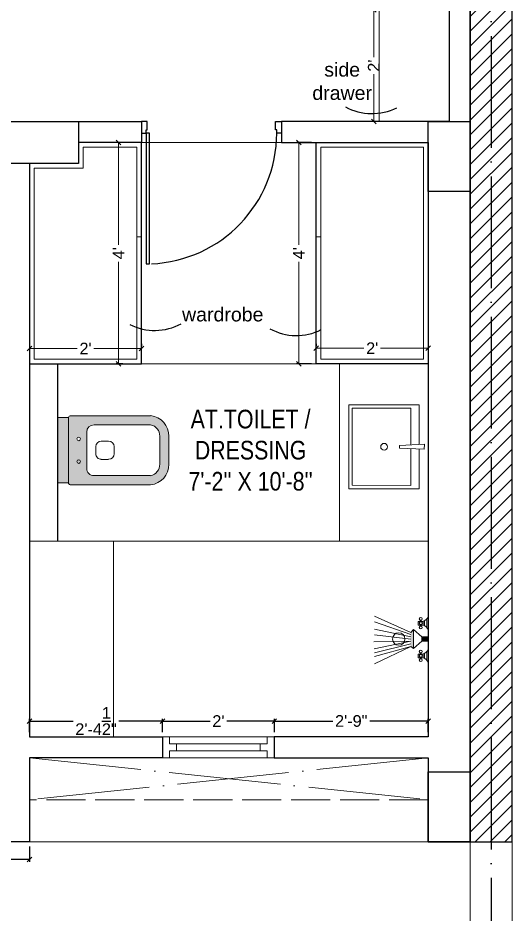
# Model space of a CAD drawing. Header units: millimetres. Extents: x 56222 to 154870, y -177588 to -121287.
# Drawn here: x 148411.2 to 148517.2, y -177402.6 to -177210.3 of the extents above; entities that cross this region are included whole.
import ezdxf

# ---------------------------------------------------------------- set-up
doc = ezdxf.new("R2010")
doc.units = ezdxf.units.MM
doc.header["$MEASUREMENT"] = 0
doc.header["$PDMODE"] = 35
doc.linetypes.add('ACAD_ISO02W100', pattern=[15, 12, -3])
doc.linetypes.add('ACAD_ISO04W100', pattern=[30, 24, -3, 0, -3])
doc.layers.get('Defpoints').update_dxf_attribs({"color": 220})
doc.layers.add('AR DOOR', color=40, linetype='Continuous')
doc.layers.add('AR ELE-5', color=134, linetype='Continuous')
for name, color, linetype, lineweight in [('COLUMN', 1, 'Continuous', 30), ('dim05', 1, 'Continuous', 13), ('FIRST FLOOR ( TEXT )', 7, 'Continuous', 9), ('FURNITURE', 32, 'Continuous', 9), ('GROUND FLOOR', 7, 'Continuous', 9), ('GROUND FLOOR  ( HATCH )', 251, 'Continuous', 9), ('GROUND FLOOR  ( PLINE )', 251, 'Continuous', 30), ('Labelling', 1, 'Continuous', 25), ('SECOND FLOOR ( DW_RAIL )', 7, 'Continuous', 9), ('UTILITY', 48, 'Continuous', 9), ('wall', 7, 'Continuous', 30), ('X_PLOT', 1, 'Continuous', 9)]:
    doc.layers.add(name, color=color, linetype=linetype, lineweight=lineweight)
doc.styles.add('Arial', font='arial.ttf')
doc.styles.add('KATHA', font='swissc.ttf')
doc.styles.get("Standard").update_dxf_attribs({"font": 'arial.ttf', "height": 6})
doc.styles.add('style4', font='ARIALN.TTF')
doc.dimstyles.new('ISO-25', dxfattribs={"dimtxt": 2.5, "dimasz": 1, "dimexe": 0.5, "dimexo": 1, "dimtad": 0, "dimdec": 1, "dimlunit": 4, "dimtxsty": 'Standard', "dimblk": 'OBLIQUE', "dimcen": 2.5, "dimclrd": 1, "dimclre": 1, "dimclrt": 5, "dimadec": 0, "dimazin": 0, "dimtfac": 1, "dimtdec": 1, "dimtmove": 0, "dimatfit": 3, "dimfxl": 1, "dimlwd": -1, "dimarcsym": 0})

# ---------------------------------------------------------------- blocks, each defined once
blk = doc.blocks.new('_Oblique')
at = {"layer": 'wall', "color": 0, "lineweight": -2}
blk.add_line((-0.5, -0.5), (0.5, 0.5), dxfattribs=at)
blk = doc.blocks.new('*D487')
at = {"layer": 'Defpoints', "color": 0, "transparency": 16777216}
for p in [(148488.69, -177208.54), (148487.51, -177232.54), (148488.69, -177232.54)]:
    blk.add_point(p, dxfattribs=at)
at = {"layer": 'dim05', "color": 1, "linetype": 'Continuous', "lineweight": -2, "transparency": 16777216}
for p, q in [((148487.69, -177208.54), (148487.01, -177208.54)), ((148487.69, -177232.54), (148487.01, -177232.54))]:
    blk.add_line(p, q, dxfattribs=at)
at = {"layer": 'dim05', "color": 1, "linetype": 'Continuous', "transparency": 16777216}
for p, q in [((148487.51, -177208.54), (148487.51, -177218.74)), ((148487.51, -177232.54), (148487.51, -177222.34))]:
    blk.add_line(p, q, dxfattribs=at)
at = {"layer": 'dim05', "color": 1, "transparency": 16777216}
for p, rotation in [((148487.51, -177208.54), 90), ((148487.51, -177232.54), 270)]:
    blk.add_blockref('_Oblique', p, dxfattribs=dict(at, rotation=rotation))
at = {"layer": 'dim05', "color": 5, "lineweight": 25, "transparency": 16777216, "insert": (148487.51, -177220.54), "char_height": 2.5, "attachment_point": 5, "rotation": 90, "style": 'Arial'}
blk.add_mtext("2'", dxfattribs=at)
blk = doc.blocks.new('A$C3EC62B37')
at = {"layer": 'FURNITURE', "lineweight": 30, "ltscale": 0.25, "true_color": 0xffffff}
h = blk.add_hatch(color=7, dxfattribs=at)
h.dxf.hatch_style = 1
h.paths.add_polyline_path([(-12.22, 0), (-12.22, 2.35), (-26.26, 2.35), (-26.26, 0)])
h.paths.add_polyline_path([(-26.26, 2.35), (-12.22, 2.35, 0.414214), (-11.83, 2.74), (-11.83, 19.96, 0.388639), (-16.24, 23.87), (-22.38, 23.87, 0.379499), (-26.65, 19.96), (-26.65, 2.74, 0.414214)])
h.paths.add_polyline_path([(-15.35, 6.26), (-23.13, 6.26, -0.414214), (-24.7, 7.83), (-24.7, 19.96, -0.349567), (-22.37, 21.91), (-16.24, 21.91, -0.364948), (-13.78, 19.96), (-13.78, 7.83, -0.414214)], flags=16)
h.paths.add_polyline_path([(-18.46, 8.22), (-20.02, 8.22, -0.414214), (-21.2, 9.39), (-21.2, 10.96, -0.414214), (-20.02, 12.13), (-18.46, 12.13, -0.414214), (-17.28, 10.96), (-17.28, 9.39, -0.414214)], flags=0)
h.paths.add_polyline_path([(-22.06, 4.53, -1), (-21.27, 4.53, -1)], flags=16)
at = {"layer": 'FURNITURE', "color": 0, "linetype": 'ByBlock', "lineweight": -2}
for p, q in [((-22.24, 23.87), (-16.24, 23.87)), ((-22.24, 21.91), (-16.24, 21.91)), ((-26.65, 2.74), (-26.65, 19.96)), ((-24.7, 7.83), (-24.7, 19.96)), ((-13.78, 7.83), (-13.78, 19.96)), ((-11.83, 2.74), (-11.83, 19.96)), ((-20.02, 12.13), (-18.46, 12.13)), ((-21.2, 9.39), (-21.2, 10.96)), ((-17.28, 9.39), (-17.28, 10.96)), ((-20.02, 8.22), (-18.46, 8.22)), ((-23.13, 6.26), (-15.35, 6.26)), ((-26.26, 2.35), (-12.22, 2.35)), ((-26.26, 2.35), (-26.26, 0)), ((-12.22, 2.35), (-12.22, 0)), ((-26.26, 0), (-12.22, 0)), ((-26.26, 0), (-12.22, 0))]:
    blk.add_line(p, q, dxfattribs=at)
for centre in [(-21.66, 4.53), (-16.81, 4.53)]:
    blk.add_circle(centre, 0.391, dxfattribs=at)
for centre, radius, start, end in [((-22.31, 19.5), 4.37, 89.0873, 174.0395), ((-16.17, 19.5), 4.37, 5.9605, 90.9127), ((-22.31, 19.48), 2.44, 88.437, 168.6348), ((-16.17, 19.48), 2.44, 11.3652, 91.563), ((-20.02, 10.96), 1.17, 90, 180), ((-18.46, 10.96), 1.17, 0, 90), ((-23.13, 7.83), 1.57, 180, 270), ((-20.02, 9.39), 1.17, 180, 270), ((-18.46, 9.39), 1.17, 270, 0), ((-15.35, 7.83), 1.57, 270, 0), ((-26.26, 2.74), 0.391, 180, 270), ((-12.22, 2.74), 0.391, 270, 0)]:
    blk.add_arc(centre, radius, start, end, dxfattribs=at)
blk = doc.blocks.new('*U262')
for points in [[(-40, 0), (0, 0), (0, 30), (10, 30), (10, 100), (-40, 100)], [(1160, 0), (1120, 0), (1120, 30), (1110, 30), (1110, 100), (1160, 100)], [(0, 0), (0, -1120), (30, -1120), (30, 0)]]:
    blk.add_lwpolyline(points, close=True)
at = {"layer": 'AR ELE-5', "linetype": 'ByBlock', "ltscale": 15}
blk.add_arc((-1.6, 0.7), 1121.6, 272.37301, 359.96526, dxfattribs=at)
blk = doc.blocks.new('*D488')
at = {"layer": 'Defpoints', "color": 0, "transparency": 16777216}
for p in [(148475.19, -177237.04), (148471.42, -177284.54), (148475.19, -177284.54)]:
    blk.add_point(p, dxfattribs=at)
at = {"layer": 'dim05', "color": 1, "linetype": 'Continuous', "lineweight": -2, "transparency": 16777216}
for p, q in [((148474.19, -177237.04), (148470.92, -177237.04)), ((148474.19, -177284.54), (148470.92, -177284.54))]:
    blk.add_line(p, q, dxfattribs=at)
at = {"layer": 'dim05', "color": 1, "linetype": 'Continuous', "transparency": 16777216}
for p, q in [((148471.42, -177237.04), (148471.42, -177258.97)), ((148471.42, -177284.54), (148471.42, -177262.62))]:
    blk.add_line(p, q, dxfattribs=at)
at = {"layer": 'dim05', "color": 1, "transparency": 16777216}
for p, rotation in [((148471.42, -177237.04), 90), ((148471.42, -177284.54), 270)]:
    blk.add_blockref('_Oblique', p, dxfattribs=dict(at, rotation=rotation))
at = {"layer": 'dim05', "color": 5, "lineweight": 25, "transparency": 16777216, "insert": (148471.42, -177260.79), "char_height": 2.5, "attachment_point": 5, "rotation": 90, "style": 'Arial'}
blk.add_mtext("4'", dxfattribs=at)
blk = doc.blocks.new('*D489')
at = {"layer": 'Defpoints', "color": 0, "transparency": 16777216}
for p in [(148434.69, -177237.04), (148432.79, -177284.54), (148434.69, -177284.54)]:
    blk.add_point(p, dxfattribs=at)
at = {"layer": 'dim05', "color": 1, "linetype": 'Continuous', "lineweight": -2, "transparency": 16777216}
for p, q in [((148433.69, -177237.04), (148432.29, -177237.04)), ((148433.69, -177284.54), (148432.29, -177284.54))]:
    blk.add_line(p, q, dxfattribs=at)
at = {"layer": 'dim05', "color": 1, "linetype": 'Continuous', "transparency": 16777216}
for p, q in [((148432.79, -177237.04), (148432.79, -177258.97)), ((148432.79, -177284.54), (148432.79, -177262.62))]:
    blk.add_line(p, q, dxfattribs=at)
at = {"layer": 'dim05', "color": 1, "transparency": 16777216}
for p, rotation in [((148432.79, -177237.04), 90), ((148432.79, -177284.54), 270)]:
    blk.add_blockref('_Oblique', p, dxfattribs=dict(at, rotation=rotation))
at = {"layer": 'dim05', "color": 5, "lineweight": 25, "transparency": 16777216, "insert": (148432.79, -177260.79), "char_height": 2.5, "attachment_point": 5, "rotation": 90, "style": 'Arial'}
blk.add_mtext("4'", dxfattribs=at)
blk = doc.blocks.new('*D490')
at = {"layer": 'Defpoints', "color": 0, "transparency": 16777216}
for p in [(148413.69, -177281.23), (148437.69, -177281.23), (148437.69, -177281.23)]:
    blk.add_point(p, dxfattribs=at)
at = {"layer": 'dim05', "color": 1, "linetype": 'Continuous', "lineweight": -2, "transparency": 16777216}
for p, q in [((148413.69, -177280.23), (148413.69, -177280.73)), ((148437.69, -177280.23), (148437.69, -177280.73))]:
    blk.add_line(p, q, dxfattribs=at)
at = {"layer": 'dim05', "color": 1, "linetype": 'Continuous', "transparency": 16777216}
for p, q in [((148413.69, -177281.23), (148423.89, -177281.23)), ((148437.69, -177281.23), (148427.48, -177281.23))]:
    blk.add_line(p, q, dxfattribs=at)
at = {"layer": 'dim05', "color": 1, "transparency": 16777216, "rotation": 180}
blk.add_blockref('_Oblique', (148413.69, -177281.23), dxfattribs=at)
at = {"layer": 'dim05', "color": 1, "transparency": 16777216}
blk.add_blockref('_Oblique', (148437.69, -177281.23), dxfattribs=at)
at = {"layer": 'dim05', "color": 5, "lineweight": 25, "transparency": 16777216, "insert": (148425.69, -177281.23), "char_height": 2.5, "attachment_point": 5, "style": 'Arial'}
blk.add_mtext("2'", dxfattribs=at)
blk = doc.blocks.new('*D491')
at = {"layer": 'Defpoints', "color": 0, "transparency": 16777216}
for p in [(148475.19, -177281.23), (148499.19, -177281.16), (148499.19, -177281.23)]:
    blk.add_point(p, dxfattribs=at)
at = {"layer": 'dim05', "color": 1, "linetype": 'Continuous', "lineweight": -2, "transparency": 16777216}
for p, q in [((148475.19, -177280.23), (148475.19, -177280.66)), ((148499.19, -177280.23), (148499.19, -177280.66))]:
    blk.add_line(p, q, dxfattribs=at)
at = {"layer": 'dim05', "color": 1, "linetype": 'Continuous', "transparency": 16777216}
for p, q in [((148475.19, -177281.16), (148485.39, -177281.16)), ((148499.19, -177281.16), (148488.98, -177281.16))]:
    blk.add_line(p, q, dxfattribs=at)
at = {"layer": 'dim05', "color": 1, "transparency": 16777216, "rotation": 180}
blk.add_blockref('_Oblique', (148475.19, -177281.16), dxfattribs=at)
at = {"layer": 'dim05', "color": 1, "transparency": 16777216}
blk.add_blockref('_Oblique', (148499.19, -177281.16), dxfattribs=at)
at = {"layer": 'dim05', "color": 5, "lineweight": 25, "transparency": 16777216, "insert": (148487.19, -177281.16), "char_height": 2.5, "attachment_point": 5, "style": 'Arial'}
blk.add_mtext("2'", dxfattribs=at)
blk = doc.blocks.new('A$C07311617')
at = {"layer": 'UTILITY'}
h = blk.add_hatch(color=7, dxfattribs=at)
h.paths.add_polyline_path([(-3.13, 2.02), (-3.13, 0), (-3.74, 0), (-3.74, 0.46), (-3.74, 1.42)])
h.paths.add_polyline_path([(-3.13, 0), (-3.13, -0.46), (-3.13, -2.02), (-3.74, -1.59), (-3.74, -0.46), (-3.74, 0)])
h = blk.add_hatch(color=7, dxfattribs=at)
h.paths.add_polyline_path([(0, 0.46), (0, 0), (-1.35, 0), (-1.35, 0.46)])
h.paths.add_polyline_path([(0, 0), (0, -0.46), (-1.35, -0.46), (-1.35, 0)])
at = {"layer": 'UTILITY', "color": 7}
for p, q in [((-3.74, 1.42), (-11.52, 4.9)), ((-1.74, 3.79), (-1.74, 4.05)), ((-1.47, 3.79), (-1.47, 4.05)), ((-0.8, 3.9), (-0.8, 2.88)), ((-0.27, 2.44), (-0.27, 4.33)), ((-3.74, 0.94), (-11.52, 3.66)), ((-3.74, 0.46), (-11.52, 2.15)), ((-3.13, 2.02), (-3.74, 1.42)), ((-3.13, -0.46), (-3.13, 2.02)), ((-1.35, 0.46), (-3.13, 2.02)), ((-1.74, 2.99), (-1.74, 2.72)), ((-1.47, 2.99), (-1.47, 2.72)), ((-3.74, 0), (-11.52, 0.93)), ((-3.13, 0.46), (-3.13, 1.42)), ((-1.35, -0.46), (-1.35, 0.46)), ((-1.35, 0.46), (0, 0.46)), ((0, -0.46), (0, 0.46)), ((-3.74, -0.46), (-11.62, -0.61)), ((-3.74, -0.46), (-11.57, -2.09)), ((-3.74, -1.03), (-11.52, -2.96)), ((-3.74, -1.59), (-11.52, -5.3)), ((-3.74, -1.59), (-11.52, -3.73)), ((-3.74, -1.59), (-3.13, -2.02)), ((-3.13, -0.46), (-3.13, -2.02)), ((-1.35, -0.46), (-3.13, -2.02)), ((-1.35, -0.46), (0, -0.46)), ((-1.74, -3.22), (-1.74, -2.95)), ((-1.47, -3.22), (-1.47, -2.95)), ((-0.8, -4.13), (-0.8, -3.11)), ((-0.27, -2.68), (-0.27, -4.56)), ((-1.74, -4.02), (-1.74, -4.29)), ((-1.47, -4.02), (-1.47, -4.29))]:
    blk.add_line(p, q, dxfattribs=at)
for points in [[(-1.35, 0.46), (-3.13, 2.02)], [(-3.13, -2.02), (-1.35, -0.46)]]:
    blk.add_lwpolyline(points, dxfattribs=at)
for points in [[(-1.07, 2.99), (-2.14, 2.99), (-2.14, 3.79), (-1.07, 3.79)], [(-1.07, -3.22), (-2.14, -3.22), (-2.14, -4.02), (-1.07, -4.02)]]:
    blk.add_lwpolyline(points, close=True, dxfattribs=at)
for centre, radius in [((-1.6, 4.32), 0.298), ((-1.6, 3.39), 0.298), ((-1.6, 2.45), 0.298), ((-6.31, 0), 1.33), ((-1.6, -2.69), 0.298), ((-1.6, -3.62), 0.298), ((-1.6, -4.55), 0.298)]:
    blk.add_circle(centre, radius, dxfattribs=at)
for centre, start, end in [((-1.47, 5.26), 285.2551, 344.7449), ((-1.47, 1.52), 15.2551, 74.7449), ((-1.47, -1.75), 285.2551, 344.7449), ((-1.47, -5.49), 15.2551, 74.7449)]:
    blk.add_arc(centre, 1.52, start, end, dxfattribs=at)
blk = doc.blocks.new('*D522')
at = {"layer": 'Defpoints', "color": 0, "transparency": 16777216}
for p in [(148442.18, -177361.14), (148413.69, -177364.54), (148442.18, -177364.54)]:
    blk.add_point(p, dxfattribs=at)
at = {"layer": 'dim05', "color": 5, "linetype": 'Continuous', "lineweight": -2, "transparency": 16777216}
for p, q in [((148413.69, -177363.54), (148413.69, -177360.64)), ((148442.18, -177363.54), (148442.18, -177360.64))]:
    blk.add_line(p, q, dxfattribs=at)
at = {"layer": 'dim05', "color": 5, "linetype": 'Continuous', "lineweight": 30, "transparency": 16777216}
for p, q in [((148413.69, -177361.14), (148423.05, -177361.14)), ((148442.18, -177361.14), (148432.82, -177361.14))]:
    blk.add_line(p, q, dxfattribs=at)
at = {"layer": 'dim05', "color": 5, "lineweight": 30, "transparency": 16777216, "rotation": 180}
blk.add_blockref('_Oblique', (148413.69, -177361.14), dxfattribs=at)
at = {"layer": 'dim05', "color": 5, "lineweight": 30, "transparency": 16777216}
blk.add_blockref('_Oblique', (148442.18, -177361.14), dxfattribs=at)
at = {"layer": 'dim05', "color": 5, "lineweight": 30, "transparency": 16777216, "insert": (148427.94, -177361.14), "char_height": 2.5, "attachment_point": 5, "style": 'Arial'}
blk.add_mtext('2\'-4{\\H1x;\\S1/2;}"', dxfattribs=at)
blk = doc.blocks.new('*D523')
at = {"layer": 'Defpoints', "color": 0, "transparency": 16777216}
for p in [(148466.19, -177361.14), (148442.18, -177364.54), (148466.19, -177364.54)]:
    blk.add_point(p, dxfattribs=at)
at = {"layer": 'dim05', "color": 5, "linetype": 'Continuous', "lineweight": -2, "transparency": 16777216}
for p, q in [((148442.18, -177363.54), (148442.18, -177360.64)), ((148466.19, -177363.54), (148466.19, -177360.64))]:
    blk.add_line(p, q, dxfattribs=at)
at = {"layer": 'dim05', "color": 5, "linetype": 'Continuous', "lineweight": 30, "transparency": 16777216}
for p, q in [((148442.18, -177361.14), (148452.39, -177361.14)), ((148466.19, -177361.14), (148455.98, -177361.14))]:
    blk.add_line(p, q, dxfattribs=at)
at = {"layer": 'dim05', "color": 5, "lineweight": 30, "transparency": 16777216, "rotation": 180}
blk.add_blockref('_Oblique', (148442.18, -177361.14), dxfattribs=at)
at = {"layer": 'dim05', "color": 5, "lineweight": 30, "transparency": 16777216}
blk.add_blockref('_Oblique', (148466.19, -177361.14), dxfattribs=at)
at = {"layer": 'dim05', "color": 5, "lineweight": 30, "transparency": 16777216, "insert": (148454.19, -177361.14), "char_height": 2.5, "attachment_point": 5, "style": 'Arial'}
blk.add_mtext("2'", dxfattribs=at)
blk = doc.blocks.new('*D524')
at = {"layer": 'Defpoints', "color": 0, "transparency": 16777216}
for p in [(148499.19, -177361.14), (148466.19, -177364.54), (148499.19, -177364.54)]:
    blk.add_point(p, dxfattribs=at)
at = {"layer": 'dim05', "color": 5, "linetype": 'Continuous', "lineweight": -2, "transparency": 16777216}
for p, q in [((148466.19, -177363.54), (148466.19, -177360.64)), ((148499.19, -177363.54), (148499.19, -177360.64))]:
    blk.add_line(p, q, dxfattribs=at)
at = {"layer": 'dim05', "color": 5, "linetype": 'Continuous', "lineweight": 30, "transparency": 16777216}
for p, q in [((148466.19, -177361.14), (148478.72, -177361.14)), ((148499.19, -177361.14), (148486.66, -177361.14))]:
    blk.add_line(p, q, dxfattribs=at)
at = {"layer": 'dim05', "color": 5, "lineweight": 30, "transparency": 16777216, "rotation": 180}
blk.add_blockref('_Oblique', (148466.19, -177361.14), dxfattribs=at)
at = {"layer": 'dim05', "color": 5, "lineweight": 30, "transparency": 16777216}
blk.add_blockref('_Oblique', (148499.19, -177361.14), dxfattribs=at)
at = {"layer": 'dim05', "color": 5, "lineweight": 30, "transparency": 16777216, "insert": (148482.69, -177361.14), "char_height": 2.5, "attachment_point": 5, "style": 'Arial'}
blk.add_mtext('2\'-9"', dxfattribs=at)
blk = doc.blocks.new('*D555')
at = {"layer": 'Defpoints', "color": 0, "transparency": 16777216}
for p in [(148308.69, -177387.04), (148413.69, -177387.04), (148413.69, -177390.86)]:
    blk.add_point(p, dxfattribs=at)
at = {"layer": 'dim05', "color": 5, "linetype": 'Continuous', "lineweight": -2, "transparency": 16777216}
for p, q in [((148308.69, -177388.04), (148308.69, -177391.36)), ((148413.69, -177388.04), (148413.69, -177391.36))]:
    blk.add_line(p, q, dxfattribs=at)
at = {"layer": 'dim05', "color": 5, "linetype": 'Continuous', "lineweight": 30, "transparency": 16777216}
for p, q in [((148308.69, -177390.86), (148357.24, -177390.86)), ((148413.69, -177390.86), (148365.14, -177390.86))]:
    blk.add_line(p, q, dxfattribs=at)
at = {"layer": 'dim05', "color": 5, "lineweight": 30, "transparency": 16777216, "rotation": 180}
blk.add_blockref('_Oblique', (148308.69, -177390.86), dxfattribs=at)
at = {"layer": 'dim05', "color": 5, "lineweight": 30, "transparency": 16777216}
blk.add_blockref('_Oblique', (148413.69, -177390.86), dxfattribs=at)
at = {"layer": 'dim05', "color": 5, "lineweight": 30, "transparency": 16777216, "insert": (148361.19, -177390.86), "char_height": 2.5, "attachment_point": 5, "style": 'Arial'}
blk.add_mtext('8\'-9"', dxfattribs=at)

msp = doc.modelspace()

# ---------------------------------------------------------------- hatches: boundary and pattern name
at = {"layer": 'GROUND FLOOR  ( HATCH )'}
h = msp.add_hatch(dxfattribs=at)
h.set_pattern_fill('ANSI31', color=6, scale=18, style=0)
h.set_pattern_definition([(45, (31976.5016, -14767.8683), (-1.590990258, 1.590990258), [])])
h.paths.add_polyline_path([(148517.1875, -177043.5426), (148508.1876, -177043.5426), (148508.1876, -177387.0427), (148517.1875, -177387.0427)])

# ---------------------------------------------------------------- linework, layer by layer
at = {"layer": 'COLUMN'}
for points in [[(148424.1875, -177232.5426), (148424.1875, -177241.5426), (148409.1875, -177241.5426), (148409.1875, -177232.5426)], [(148499.1875, -177232.5426), (148508.1875, -177232.5426), (148508.1875, -177247.5426), (148499.1875, -177247.5426)], [(148499.1875, -177372.0426), (148508.1875, -177372.0426), (148508.1875, -177387.0426), (148499.1875, -177387.0426)]]:
    msp.add_lwpolyline(points, close=True, dxfattribs=at)
at = {"layer": 'FURNITURE'}
for p, q in [((148436.6875, -177257.2926), (148437.6875, -177257.2926)), ((148476.1875, -177257.2926), (148475.1875, -177257.2926)), ((148480.1875, -177322.5426), (148480.1875, -177284.5426))]:
    msp.add_line(p, q, dxfattribs=at)
for points in [[(148503.6875, -177208.5344), (148488.6875, -177208.5344), (148488.6875, -177232.5426), (148503.6875, -177232.5426)], [(148498.1875, -177238.0426), (148498.1875, -177283.5426), (148476.1875, -177283.5426), (148476.1875, -177238.0426)], [(148493.0695, -177302.0135), (148493.0691, -177302.5851), (148498.3658, -177302.843), (148498.3666, -177301.7627)], [(148413.6875, -177322.5426), (148431.6875, -177322.5426), (148431.6875, -177364.5426), (148413.6875, -177364.5426)]]:
    msp.add_lwpolyline(points, close=True, dxfattribs=at)
at = {"layer": 'FURNITURE', "lineweight": 30}
msp.add_lwpolyline([(148413.6875, -177241.5426), (148413.6875, -177284.5426), (148437.6875, -177284.5426), (148437.6875, -177237.0426), (148424.1875, -177237.0426)], dxfattribs=at)
msp.add_lwpolyline([(148475.1875, -177237.0426), (148499.1875, -177237.0426), (148499.1875, -177284.5426), (148475.1875, -177284.5426)], close=True, dxfattribs=at)
at = {"layer": 'FURNITURE'}
for points in [[(148414.6875, -177242.5426), (148414.6875, -177283.5426), (148436.6875, -177283.5426), (148436.6875, -177238.0426), (148425.1875, -177238.0426)], [(148425.1875, -177238.0426), (148425.1875, -177242.5426), (148414.6875, -177242.5426)], [(148497.2856, -177302.7904), (148497.2712, -177311.3014), (148482.1772, -177311.2926), (148482.1979, -177293.2927), (148497.2918, -177293.3014), (148497.2863, -177301.8138)], [(148495.4853, -177302.7027), (148495.4712, -177310.58), (148482.8979, -177310.573), (148482.9175, -177294.0133), (148495.4909, -177294.0204), (148495.4858, -177301.8991)]]:
    msp.add_lwpolyline(points, dxfattribs=at)
msp.add_circle((148489.7242, -177302.297), 0.7202, dxfattribs=at)
at = {"layer": 'GROUND FLOOR'}
for p, q in [((148508.1875, -177003.4938), (148508.1875, -177524.4266)), ((148517.1876, -177003.4938), (148517.1876, -177524.4266)), ((148437.6875, -177232.5426), (148409.1875, -177232.5426)), ((148437.6875, -177232.5426), (148437.6875, -177237.0426)), ((148499.1875, -177232.5426), (148467.6915, -177232.5413)), ((148467.6915, -177232.5413), (148467.6915, -177237.0413)), ((148499.1875, -177237.0426), (148424.1875, -177237.0426)), ((148499.1875, -177237.0426), (148499.1875, -177364.5426)), ((148413.6875, -177241.5426), (148413.6875, -177364.5426)), ((148413.6875, -177284.5426), (148499.1875, -177284.5426)), ((148413.6875, -177322.5426), (148499.1875, -177322.5426)), ((148445.1875, -177364.5426), (148499.1875, -177364.5426)), ((148466.1875, -177364.5426), (148466.1875, -177369.0426)), ((148413.6875, -177369.0426), (148413.6875, -177387.0426)), ((148445.1875, -177369.0426), (148499.1875, -177369.0426)), ((148499.1875, -177369.0426), (148499.1875, -177387.0426)), ((148508.1875, -177387.0426), (148107.6875, -177387.0426))]:
    msp.add_line(p, q, dxfattribs=at)
at = {"layer": 'GROUND FLOOR', "color": 1, "linetype": 'ACAD_ISO04W100'}
for p, q in [((148512.6876, -177003.4938), (148512.6876, -177387.0426)), ((148413.6875, -177369.0426), (148499.1875, -177378.0426)), ((148499.1875, -177369.0426), (148413.6875, -177378.0426))]:
    msp.add_line(p, q, dxfattribs=at)
at = {"layer": 'GROUND FLOOR', "linetype": 'ACAD_ISO02W100', "ltscale": 0.7}
msp.add_line((148499.1875, -177378.0426), (148413.6875, -177378.0426), dxfattribs=at)
at = {"layer": 'GROUND FLOOR', "color": 6, "lineweight": 30}
msp.add_lwpolyline([(148517.1875, -177043.5426), (148508.1876, -177043.5426), (148508.1876, -177387.0427), (148517.1875, -177387.0427)], close=True, dxfattribs=at)
at = {"layer": 'GROUND FLOOR  ( PLINE )'}
msp.add_lwpolyline([(148508.1875, -177094.5426), (148463.1875, -177094.5426), (148463.1875, -177103.5426), (148503.6875, -177103.5426), (148503.6875, -177232.5426), (148467.6915, -177232.5413), (148467.6915, -177237.0413), (148499.1875, -177237.0426), (148499.1875, -177364.5426), (148466.1875, -177364.5426), (148466.1875, -177369.0426), (148499.1875, -177369.0426), (148499.1875, -177387.0426), (148508.1875, -177387.0426)], close=True, dxfattribs=at)
for points in [[(148413.6875, -177364.5426), (148442.1825, -177364.5426), (148442.1825, -177369.0426), (148413.6875, -177369.0426), (148413.6875, -177387.0426), (148409.1875, -177387.0426), (148409.1875, -177232.5426), (148437.6875, -177232.5426), (148437.6875, -177237.0426), (148424.1875, -177237.0426)], [(148413.6875, -177241.5426), (148413.6875, -177364.5426)], [(148419.6875, -177284.5426), (148419.6875, -177322.5426)]]:
    msp.add_lwpolyline(points, dxfattribs=at)
at = {"layer": 'Labelling', "color": 1}
for centre, start, end in [((148487.1301, -177218.9559, 0.0693), 241.367527, 296.672323), ((148440.5198, -177265.4794, 0.0693), 243.327677, 298.632473), ((148470.9322, -177266.5731, 0.0693), 241.367527, 296.672323)]:
    msp.add_arc(centre, 11.8685, start, end, dxfattribs=at)
at = {"layer": 'SECOND FLOOR ( DW_RAIL )', "color": 3}
msp.add_lwpolyline([(148466.1825, -177364.5427), (148464.6825, -177364.5427), (148464.6825, -177366.0427), (148463.1825, -177366.0427), (148463.1825, -177367.5427), (148445.1825, -177367.5427), (148445.1825, -177366.0427), (148443.6825, -177366.0427), (148443.6825, -177364.5427), (148442.1825, -177364.5427), (148442.1825, -177369.0427), (148443.6825, -177369.0427), (148443.6825, -177367.5427), (148445.1825, -177367.5427), (148445.1825, -177366.0427), (148463.1825, -177366.0427), (148463.1825, -177367.5427), (148464.6825, -177367.5427), (148464.6825, -177369.0427), (148466.1825, -177369.0427), (148466.1825, -177364.5427), (148442.1825, -177364.5427), (148442.1825, -177369.0427), (148466.1825, -177369.0427)], close=True, dxfattribs=at)
at = {"layer": 'X_PLOT', "linetype": 'ACAD_ISO04W100', "lineweight": 30}
msp.add_line((148512.6876, -177003.4938), (148512.6876, -177499.2926), dxfattribs=at)

# ---------------------------------------------------------------- block references
at = {"layer": 'AR DOOR', "linetype": 'ByBlock', "lineweight": -2, "extrusion": (0, 0, -1), "xscale": -0.02500332000264408, "yscale": 0.02500332000264408, "zscale": -0.02500332000264408}
msp.add_blockref('*U262', (-148438.6877, -177235.0417), dxfattribs=at)
at = {"layer": 'FURNITURE', "rotation": 270.0000000028459}
msp.add_blockref('A$C3EC62B37', (148419.6875, -177322.2816), dxfattribs=at)
at = {"layer": 'FURNITURE', "lineweight": 18, "rotation": 0.03312803684924393}
msp.add_blockref('A$C07311617', (148499.1875, -177343.5426), dxfattribs=at)

# ---------------------------------------------------------------- texts
at = {"layer": 'FIRST FLOOR ( TEXT )', "insert": (148461.0945, -177303.0588), "char_height": 4, "attachment_point": 5, "style": 'KATHA'}
msp.add_mtext("AT.TOILET /\\PDRESSING\\P7'-2'' X 10'-8''", dxfattribs=at)
at = {"layer": 'Labelling', "color": 1, "char_height": 3, "width": 33.454272, "attachment_point": 5, "style": 'style4'}
for s, insert in [('\\A1;{\\fArial|b0|i0|c0|p34;side \\Pdrawer}', (148480.7386, -177223.9083, -0.0006)), ('\\A1;{\\fArial|b0|i0|c0|p34;wardrobe}', (148455.1272, -177273.9316, -0.0006))]:
    msp.add_mtext(s, dxfattribs=dict(at, insert=insert))

# ---------------------------------------------------------------- dimensions: what is measured, and where the dimension line sits
at = {"layer": 'dim05', "color": 27, "lineweight": 25, "true_color": 0x7d5120}
for base, p1, p2, override, picture, middle in [((148487.5133, -177232.5426), (148488.6875, -177208.5359), (148488.6875, -177232.5426), {"dimtxsty": 'Arial'}, '*D487', (148487.5133, -177220.5393)), ((148432.7923063463, -177284.5426492173), (148434.687545346, -177237.0426492172), (148434.687545346, -177284.5426492172), {"dimdec": 0, "dimtxsty": 'Arial'}, '*D489', (148432.7923063463, -177260.7926492172)), ((148471.4169948423, -177284.5426492173), (148475.187545346, -177237.0426492172), (148475.187545346, -177284.5426492172), {"dimdec": 0, "dimtxsty": 'Arial'}, '*D488', (148471.4169948422, -177260.7926492172))]:
    dim = msp.add_linear_dim(base=base, p1=p1, p2=p2, angle=90, dimstyle='ISO-25', override=override, dxfattribs=at)
    dim.commit()
    dim.dimension.update_dxf_attribs({"geometry": picture, "text_midpoint": middle})
for base, p1, p2, picture, middle in [((148437.6875, -177281.2346), (148413.6875, -177281.2346), (148437.6875, -177281.2346), '*D490', (148425.6875, -177281.2346)), ((148499.1875, -177281.1558), (148475.1875, -177281.2346), (148499.1875, -177281.2346), '*D491', (148487.1875, -177281.1558))]:
    dim = msp.add_linear_dim(base=base, p1=p1, p2=p2, dimstyle='ISO-25', override={"dimtxsty": 'Arial'}, dxfattribs=at)
    dim.commit()
    dim.dimension.update_dxf_attribs({"geometry": picture, "text_midpoint": middle})
at = {"layer": 'dim05', "color": 27, "lineweight": 30, "true_color": 0x7d5120}
for base, p1, p2, override, picture, middle in [((148442.1825, -177361.1351), (148413.6875, -177364.5426), (148442.1825, -177364.5426), {"dimtxsty": 'Arial', "dimclrd": 5, "dimclre": 5, "dimtmove": 1, "dimlwd": 30}, '*D522', (148427.935, -177361.1351)), ((148466.1875, -177361.1351), (148442.1825, -177364.5426), (148466.1875, -177364.5426), {"dimtxsty": 'Arial', "dimclrd": 5, "dimclre": 5, "dimtmove": 1, "dimlwd": 30}, '*D523', (148454.185, -177361.1351)), ((148499.1875, -177361.1351), (148466.1875, -177364.5426), (148499.1875, -177364.5426), {"dimtxsty": 'Arial', "dimclrd": 5, "dimclre": 5, "dimtmove": 1, "dimlwd": 30}, '*D524', (148482.6875, -177361.1351)), ((148413.6875, -177390.8568), (148308.6875, -177387.0426), (148413.6875, -177387.0426), {"dimtxsty": 'Arial', "dimclrd": 5, "dimclre": 5, "dimlwd": 30}, '*D555', (148361.1875, -177390.8568))]:
    dim = msp.add_linear_dim(base=base, p1=p1, p2=p2, dimstyle='ISO-25', override=override, dxfattribs=at)
    dim.commit()
    dim.dimension.update_dxf_attribs({"geometry": picture, "text_midpoint": middle})

doc.saveas('drawing.dxf')
